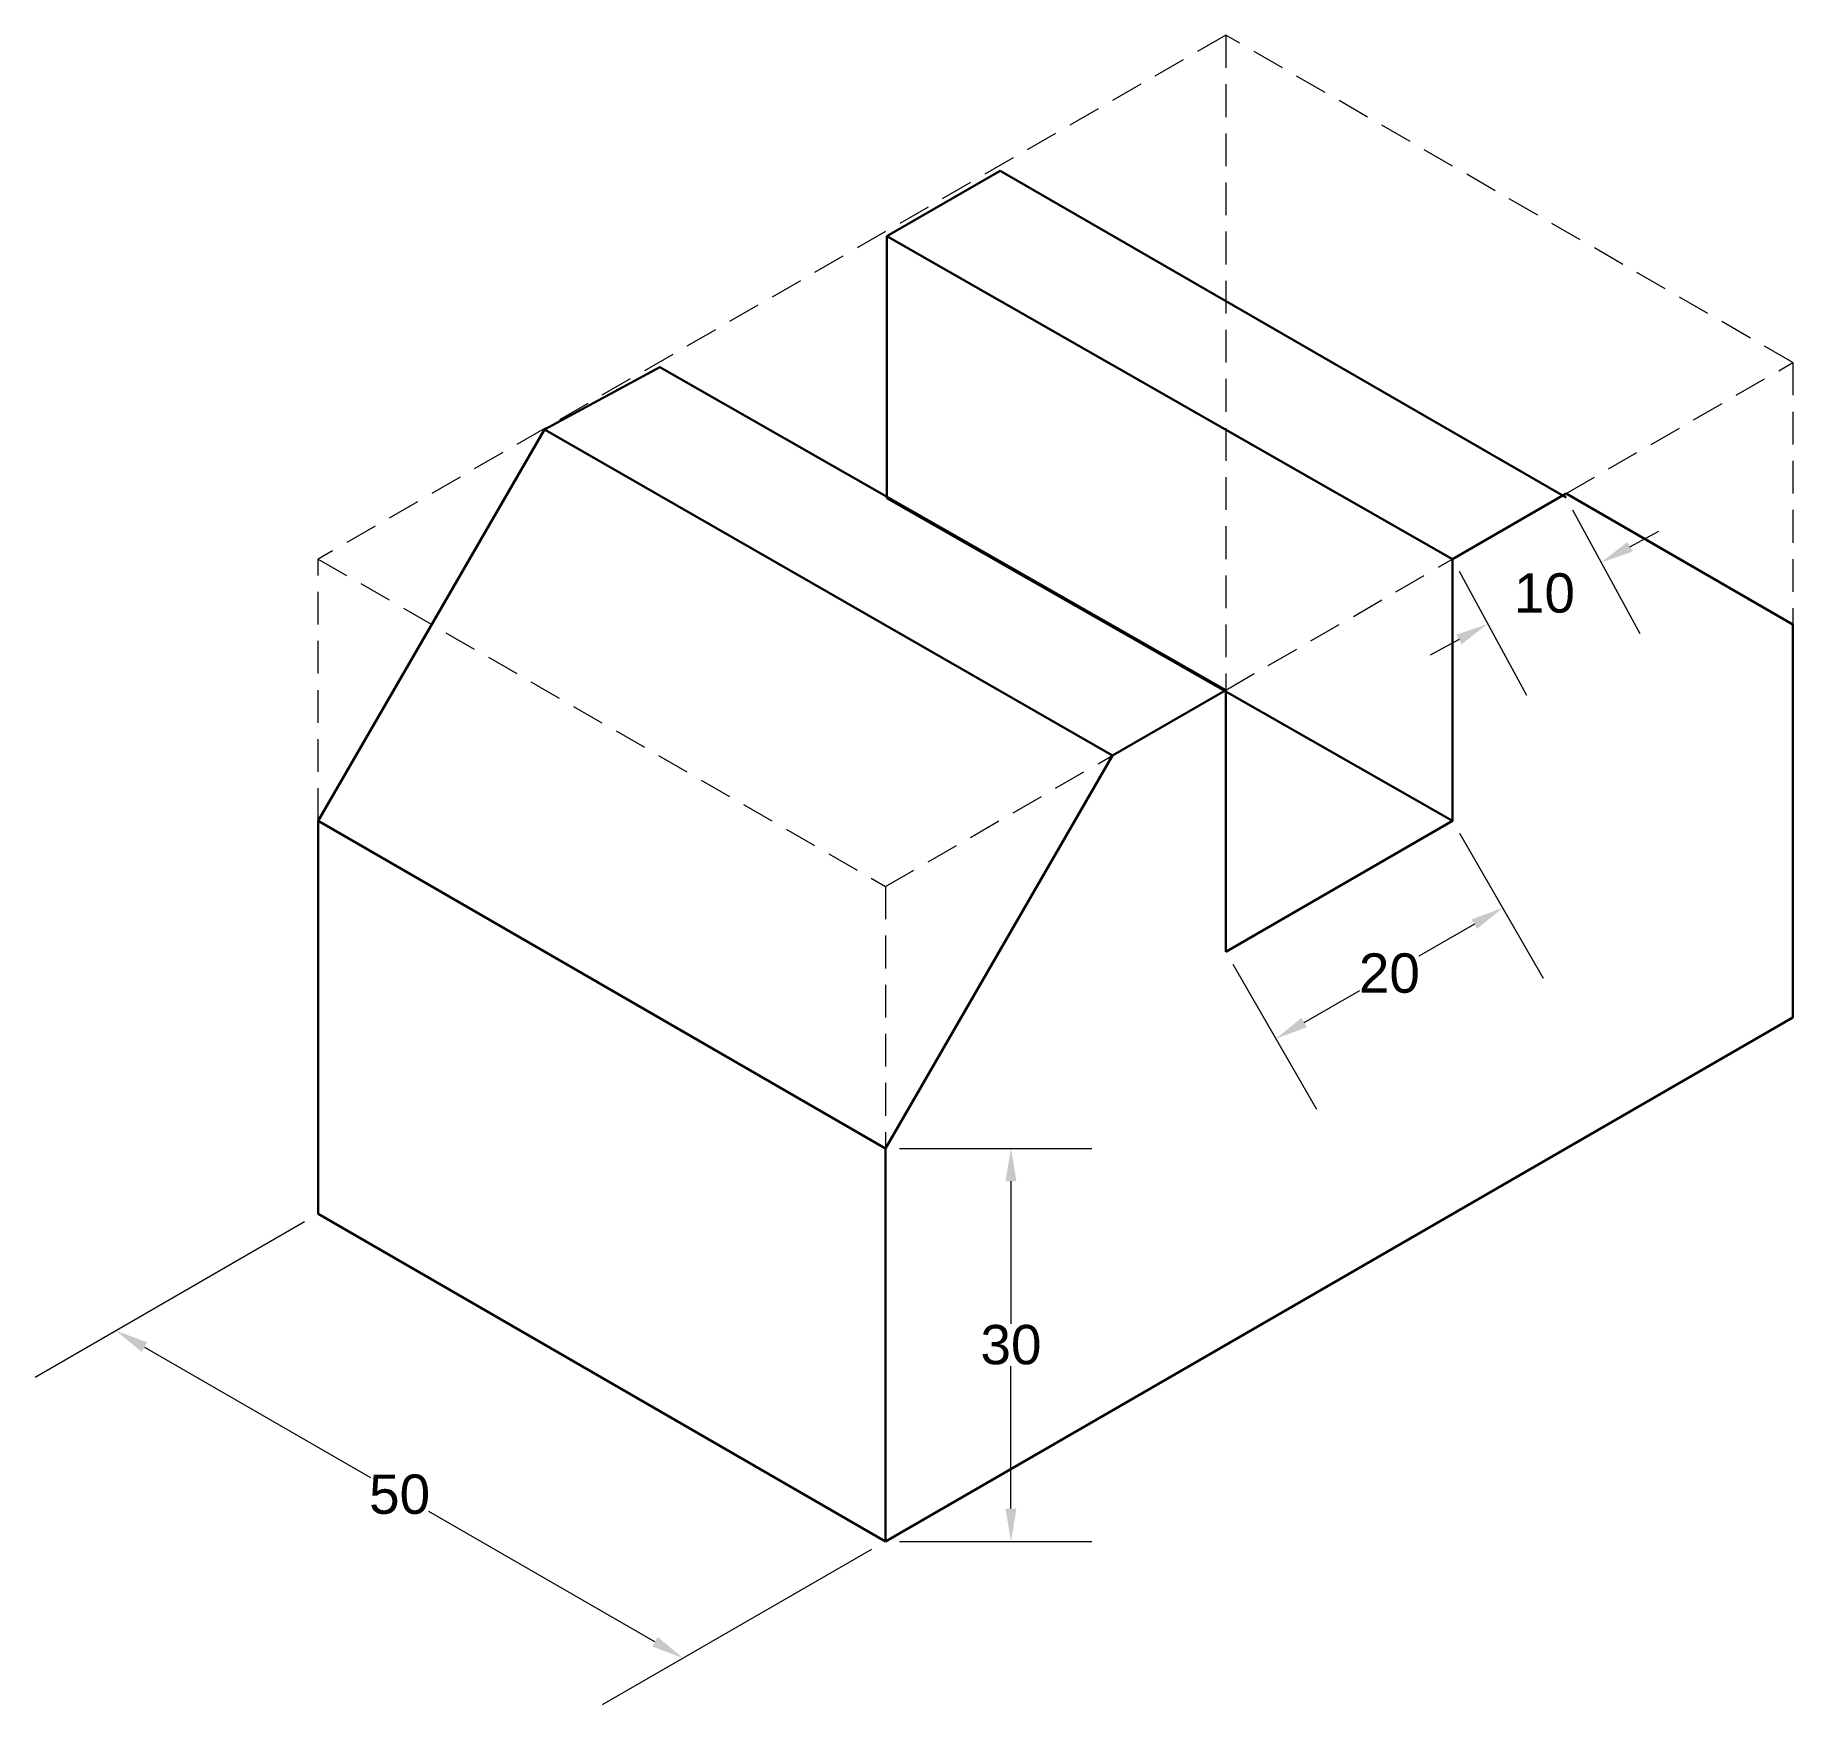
# Model space of a CAD drawing. Header units: millimetres. Extents: x 79 to 213, y 26 to 153.
import ezdxf

# ---------------------------------------------------------------- set-up
doc = ezdxf.new("R2010")
doc.units = ezdxf.units.MM
doc.header["$LTSCALE"] = 10
doc.linetypes.add('HIDDEN', pattern=[0.375, 0.25, -0.125])
doc.layers.add('thick continuous', color=7, linetype='Continuous', lineweight=30)
doc.styles.get("Standard").update_dxf_attribs({"font": 'arial.ttf'})
doc.dimstyles.get("Standard").update_dxf_attribs({"dimtxt": 3, "dimasz": 2.5, "dimexe": 6.18, "dimexo": 1.063, "dimgap": 0.09, "dimtad": 0, "dimtih": 1, "dimtoh": 1, "dimdec": 0, "dimzin": 0, "dimdsep": 46, "dimtxsty": 'Standard', "dimcen": 0.09, "dimadec": 0, "dimazin": 0, "dimtfac": 1, "dimtdec": 0, "dimtofl": 0, "dimtmove": 0, "dimatfit": 3, "dimfxl": 1, "dimtolj": 1, "dimtzin": 0, "dimlwd": 5, "dimlwe": 5, "dimarcsym": 0})

# ---------------------------------------------------------------- blocks, each defined once
blk = doc.blocks.new('*D22')
at = {"layer": 'Defpoints', "color": 0, "linetype": 'Continuous', "lineweight": 30, "transparency": 16777216}
for p in [(100.37, 63.06), (143.68, 38.06), (128.23, 29.14)]:
    blk.add_point(p, dxfattribs=at)
at = {"layer": 'thick continuous', "color": 0, "lineweight": 5, "transparency": 16777216}
for p, q in [((99.31, 62.45), (78.75, 50.58)), ((142.61, 37.45), (122.05, 25.58))]:
    blk.add_line(p, q, dxfattribs=at)
at = {"layer": 'thick continuous', "color": 0, "linetype": 'Continuous', "lineweight": 5, "transparency": 16777216}
for p, q in [((87.1, 52.89), (104.35, 42.93)), ((126.07, 30.39), (108.82, 40.35))]:
    blk.add_line(p, q, dxfattribs=at)
at = {"layer": 'thick continuous', "color": 0, "linetype": 'Continuous', "lineweight": 30, "transparency": 16777216}
for points in [[(87.31, 53.26), (86.89, 52.53), (84.93, 54.14)], [(126.28, 30.76), (125.86, 30.03), (128.23, 29.14)]]:
    blk.add_solid(points, dxfattribs=at)
at = {"layer": 'thick continuous', "color": 0, "linetype": 'Continuous', "lineweight": 30, "transparency": 16777216, "insert": (106.58, 41.64), "char_height": 3, "attachment_point": 5}
blk.add_mtext('\\A1;50', dxfattribs=at)
blk = doc.blocks.new('*D24')
at = {"layer": 'Defpoints', "color": 0, "linetype": 'Continuous', "lineweight": 30, "transparency": 16777216}
for p in [(186.98, 93.06), (190.81, 86.43), (169.66, 83.06)]:
    blk.add_point(p, dxfattribs=at)
at = {"layer": 'thick continuous', "color": 0, "lineweight": 5, "transparency": 16777216}
for p, q in [((187.51, 92.14), (193.9, 81.07)), ((170.19, 82.14), (176.58, 71.07))]:
    blk.add_line(p, q, dxfattribs=at)
at = {"layer": 'thick continuous', "color": 0, "linetype": 'Continuous', "lineweight": 5, "transparency": 16777216}
for p, q in [((188.64, 85.18), (184.41, 82.73)), ((175.65, 77.68), (179.89, 80.12))]:
    blk.add_line(p, q, dxfattribs=at)
at = {"layer": 'thick continuous', "color": 0, "linetype": 'Continuous', "lineweight": 30, "transparency": 16777216}
for points in [[(188.43, 85.54), (188.85, 84.82), (190.81, 86.43)], [(175.44, 78.04), (175.86, 77.32), (173.49, 76.43)]]:
    blk.add_solid(points, dxfattribs=at)
at = {"layer": 'thick continuous', "color": 0, "linetype": 'Continuous', "lineweight": 30, "transparency": 16777216, "insert": (182.15, 81.43), "char_height": 3, "attachment_point": 5}
blk.add_mtext('\\A1;20', dxfattribs=at)
blk = doc.blocks.new('*D25')
at = {"layer": 'Defpoints', "color": 0, "linetype": 'Continuous', "lineweight": 30, "transparency": 16777216}
for p in [(143.68, 68.06), (143.68, 38.06), (153.26, 38.06)]:
    blk.add_point(p, dxfattribs=at)
at = {"layer": 'thick continuous', "color": 0, "lineweight": 5, "transparency": 16777216}
for p, q in [((144.74, 68.06), (159.44, 68.06)), ((144.74, 38.06), (159.44, 38.06))]:
    blk.add_line(p, q, dxfattribs=at)
at = {"layer": 'thick continuous', "color": 0, "linetype": 'Continuous', "lineweight": 5, "transparency": 16777216}
for p, q in [((153.26, 65.56), (153.26, 54.68)), ((153.26, 40.56), (153.26, 51.44))]:
    blk.add_line(p, q, dxfattribs=at)
at = {"layer": 'thick continuous', "color": 0, "linetype": 'Continuous', "lineweight": 30, "transparency": 16777216}
for points in [[(152.84, 65.56), (153.68, 65.56), (153.26, 68.06)], [(152.84, 40.56), (153.68, 40.56), (153.26, 38.06)]]:
    blk.add_solid(points, dxfattribs=at)
at = {"layer": 'thick continuous', "color": 0, "linetype": 'Continuous', "lineweight": 30, "transparency": 16777216, "insert": (153.26, 53.06), "char_height": 3, "attachment_point": 5}
blk.add_mtext('\\A1;30', dxfattribs=at)
blk = doc.blocks.new('*D26')
at = {"layer": 'Defpoints', "color": 0, "linetype": 'Continuous', "lineweight": 30, "transparency": 16777216}
for p in [(195.64, 117.75), (186.98, 113.06), (198.32, 112.8)]:
    blk.add_point(p, dxfattribs=at)
at = {"layer": 'thick continuous', "color": 0, "lineweight": 5, "transparency": 16777216}
for p, q in [((196.14, 116.82), (201.27, 107.37)), ((187.48, 112.13), (192.61, 102.67))]:
    blk.add_line(p, q, dxfattribs=at)
at = {"layer": 'thick continuous', "color": 0, "linetype": 'Continuous', "lineweight": 5, "transparency": 16777216}
for p, q in [((200.52, 113.99), (202.72, 115.18)), ((187.47, 106.91), (185.27, 105.72))]:
    blk.add_line(p, q, dxfattribs=at)
at = {"layer": 'thick continuous', "color": 0, "linetype": 'Continuous', "lineweight": 30, "transparency": 16777216}
for points in [[(200.32, 114.36), (200.72, 113.63), (198.32, 112.8)], [(187.27, 107.28), (187.66, 106.55), (189.66, 108.11)]]:
    blk.add_solid(points, dxfattribs=at)
at = {"layer": 'thick continuous', "color": 0, "linetype": 'Continuous', "lineweight": 30, "transparency": 16777216, "insert": (193.99, 110.45), "char_height": 3, "attachment_point": 5}
blk.add_mtext('\\A1;10', dxfattribs=at)

msp = doc.modelspace()

# ---------------------------------------------------------------- linework, layer by layer
at = {"layer": 'thick continuous', "linetype": 'HIDDEN', "lineweight": 15}
for p, q in [((169.66, 153.06), (100.37, 113.06)), ((212.96, 128.06), (169.66, 153.06)), ((169.66, 153.06), (169.66, 103.06)), ((143.68, 88.06), (212.96, 128.06)), ((212.96, 128.06), (212.96, 78.06)), ((100.37, 63.06), (100.37, 113.06)), ((100.37, 113.06), (143.68, 88.06)), ((143.68, 88.06), (143.68, 38.06)), ((212.96, 78.06), (143.68, 38.06)), ((100.37, 63.06), (143.68, 38.06))]:
    msp.add_line(p, q, dxfattribs=at)
at = {"layer": 'thick continuous', "linetype": 'Continuous', "lineweight": 30}
for p, q in [((143.77, 137.7), (152.43, 142.7)), ((152.43, 142.7), (195.64, 117.75)), ((143.77, 117.7), (143.77, 137.7)), ((186.98, 113.06), (143.77, 137.7)), ((117.64, 122.96), (126.45, 127.7)), ((126.45, 127.7), (169.66, 103.06)), ((117.64, 122.96), (100.37, 93.06)), ((161, 98.06), (117.64, 122.96)), ((143.77, 117.7), (186.98, 93.06)), ((186.98, 113.06), (195.64, 118.06)), ((212.96, 108.06), (195.64, 118.06)), ((186.98, 93.06), (186.98, 113.06)), ((212.96, 78.06), (212.96, 108.06)), ((161, 98.06), (169.66, 103.06)), ((169.66, 103.06), (169.66, 83.06)), ((143.68, 68.06), (161, 98.06)), ((100.37, 63.06), (100.37, 93.06)), ((100.37, 93.06), (143.68, 68.06)), ((169.66, 83.06), (186.98, 93.06)), ((143.68, 38.06), (212.96, 78.06)), ((143.68, 38.06), (143.68, 68.06)), ((143.68, 38.06), (100.37, 63.06))]:
    msp.add_line(p, q, dxfattribs=at)

# ---------------------------------------------------------------- dimensions: what is measured, and where the dimension line sits
for p1, p2, distance, picture, middle in [((186.98, 113.06), (195.64, 117.75), -5.63, '*D26', (193.99, 110.45)), ((169.66, 83.06), (186.98, 93.06), -7.66, '*D24', (182.15, 81.43)), ((143.68, 68.06), (143.68, 38.06), 9.59, '*D25', (153.26, 53.06)), ((100.37, 63.06), (143.68, 38.06), -15.44, '*D22', (106.58, 41.64))]:
    dim = msp.add_aligned_dim(p1=p1, p2=p2, distance=distance, dimstyle='Standard', dxfattribs=at)
    dim.commit()
    dim.dimension.update_dxf_attribs({"geometry": picture, "text_midpoint": middle})

doc.saveas('drawing.dxf')
